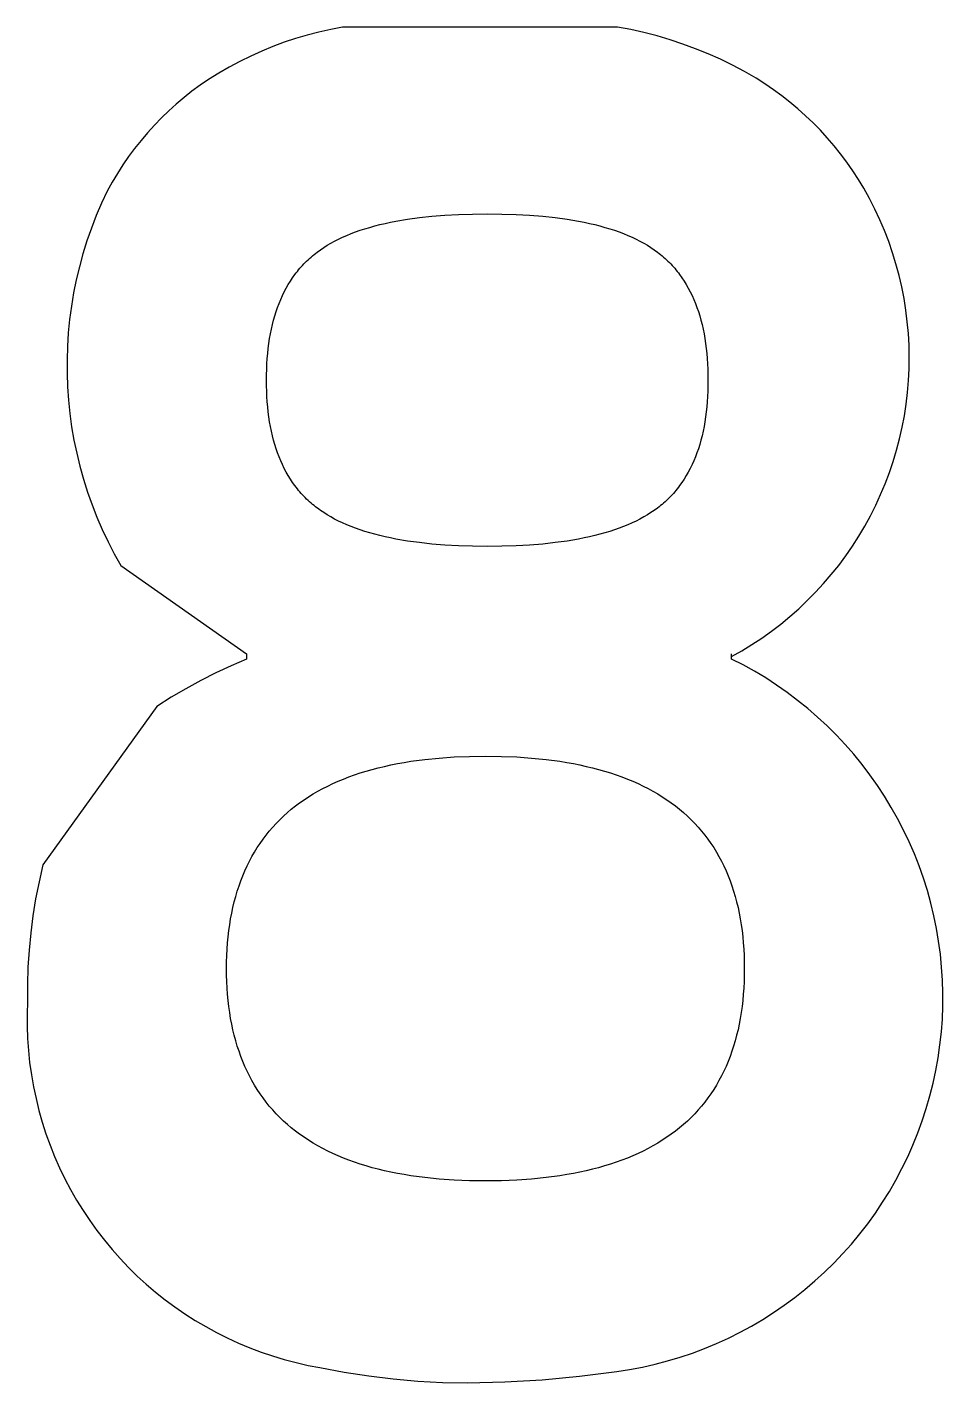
# Model space of a CAD drawing. Header units: millimetres. Extents: x 0 to 4030, y 0 to 2816.
# Drawn here: x 1699.243 to 1700.467, y 2119.132 to 2120.944 of the extents above; entities that cross this region are included whole.
import ezdxf

# ---------------------------------------------------------------- set-up
doc = ezdxf.new("R2010")
doc.units = ezdxf.units.MM
doc.header["$MEASUREMENT"] = 0
doc.layers.add('Utwórz2D linie widoczne', color=7, linetype='Continuous', true_color=0x000000)

msp = doc.modelspace()

# ---------------------------------------------------------------- linework, layer by layer
at = {"layer": 'Utwórz2D linie widoczne'}
for p, q in [((1699.649, 2120.9414), (1699.6333, 2120.9379)), ((1699.6648, 2120.9444), (1699.649, 2120.9414)), ((1700.0323, 2120.9444), (1699.6648, 2120.9444)), ((1700.05, 2120.9411), (1700.0323, 2120.9444)), ((1700.0676, 2120.9372), (1700.05, 2120.9411)), ((1699.5869, 2120.9241), (1699.5718, 2120.9185)), ((1699.6022, 2120.9292), (1699.5869, 2120.9241)), ((1699.6177, 2120.9338), (1699.6022, 2120.9292)), ((1699.6333, 2120.9379), (1699.6177, 2120.9338)), ((1700.0851, 2120.9326), (1700.0676, 2120.9372)), ((1700.1024, 2120.9275), (1700.0851, 2120.9326)), ((1700.1195, 2120.9218), (1700.1024, 2120.9275)), ((1699.5422, 2120.9057), (1699.5277, 2120.8986)), ((1699.5569, 2120.9124), (1699.5422, 2120.9057)), ((1699.5718, 2120.9185), (1699.5569, 2120.9124)), ((1700.1365, 2120.9156), (1700.1195, 2120.9218)), ((1700.1532, 2120.9088), (1700.1365, 2120.9156)), ((1700.1696, 2120.9014), (1700.1532, 2120.9088)), ((1699.5135, 2120.8911), (1699.4995, 2120.883)), ((1699.5277, 2120.8986), (1699.5135, 2120.8911)), ((1700.1858, 2120.8934), (1700.1696, 2120.9014)), ((1700.2018, 2120.885), (1700.1858, 2120.8934)), ((1699.4858, 2120.8745), (1699.4746, 2120.8668)), ((1699.4995, 2120.883), (1699.4858, 2120.8745)), ((1700.2174, 2120.876), (1700.2018, 2120.885)), ((1700.2291, 2120.8685), (1700.2174, 2120.876)), ((1700.2405, 2120.8607), (1700.2291, 2120.8685)), ((1699.4637, 2120.8587), (1699.4531, 2120.8503)), ((1699.4746, 2120.8668), (1699.4637, 2120.8587)), ((1700.2517, 2120.8526), (1700.2405, 2120.8607)), ((1700.2626, 2120.844), (1700.2517, 2120.8526)), ((1699.4327, 2120.8325), (1699.4229, 2120.823)), ((1699.4427, 2120.8416), (1699.4327, 2120.8325)), ((1699.4531, 2120.8503), (1699.4427, 2120.8416)), ((1700.2732, 2120.8352), (1700.2626, 2120.844)), ((1700.2835, 2120.8259), (1700.2732, 2120.8352)), ((1699.4229, 2120.823), (1699.4135, 2120.8133)), ((1700.2935, 2120.8164), (1700.2835, 2120.8259)), ((1700.3032, 2120.8065), (1700.2935, 2120.8164)), ((1699.4043, 2120.8033), (1699.3956, 2120.7929)), ((1699.4135, 2120.8133), (1699.4043, 2120.8033)), ((1700.3125, 2120.7963), (1700.3032, 2120.8065)), ((1700.3215, 2120.7858), (1700.3125, 2120.7963)), ((1699.3871, 2120.7823), (1699.379, 2120.7714)), ((1699.3956, 2120.7929), (1699.3871, 2120.7823)), ((1700.3302, 2120.775), (1700.3215, 2120.7858)), ((1699.3713, 2120.7602), (1699.364, 2120.7488)), ((1699.379, 2120.7714), (1699.3713, 2120.7602)), ((1700.3385, 2120.7639), (1700.3302, 2120.775)), ((1700.3464, 2120.7525), (1700.3385, 2120.7639)), ((1699.364, 2120.7488), (1699.357, 2120.7372)), ((1700.354, 2120.7409), (1700.3464, 2120.7525)), ((1699.3504, 2120.7253), (1699.3428, 2120.709)), ((1699.357, 2120.7372), (1699.3504, 2120.7253)), ((1700.3611, 2120.7291), (1700.354, 2120.7409)), ((1700.3688, 2120.7153), (1700.3611, 2120.7291)), ((1699.3428, 2120.709), (1699.3358, 2120.6925)), ((1700.3759, 2120.7013), (1700.3688, 2120.7153)), ((1699.3358, 2120.6925), (1699.3293, 2120.6757)), ((1699.7362, 2120.685), (1699.7515, 2120.6876)), ((1699.7515, 2120.6876), (1699.7675, 2120.6898)), ((1699.7675, 2120.6898), (1699.7842, 2120.6916)), ((1699.7842, 2120.6916), (1699.8016, 2120.693)), ((1699.8016, 2120.693), (1699.8197, 2120.694)), ((1699.8197, 2120.694), (1699.8386, 2120.6946)), ((1699.8386, 2120.6946), (1699.8582, 2120.6948)), ((1699.8582, 2120.6948), (1699.8778, 2120.6946)), ((1699.8778, 2120.6946), (1699.8966, 2120.694)), ((1699.8966, 2120.694), (1699.9148, 2120.693)), ((1699.9148, 2120.693), (1699.9323, 2120.6916)), ((1699.9323, 2120.6916), (1699.949, 2120.6898)), ((1699.949, 2120.6898), (1699.965, 2120.6876)), ((1699.965, 2120.6876), (1699.9803, 2120.685)), ((1700.3826, 2120.687), (1700.3759, 2120.7013)), ((1699.3293, 2120.6757), (1699.3234, 2120.6587)), ((1699.6763, 2120.6684), (1699.6822, 2120.6706)), ((1699.6822, 2120.6706), (1699.6883, 2120.6728)), ((1699.6883, 2120.6728), (1699.6946, 2120.6748)), ((1699.6946, 2120.6748), (1699.7011, 2120.6768)), ((1699.7011, 2120.6768), (1699.7078, 2120.6786)), ((1699.7078, 2120.6786), (1699.7146, 2120.6804)), ((1699.7146, 2120.6804), (1699.7216, 2120.682)), ((1699.7216, 2120.682), (1699.7288, 2120.6836)), ((1699.7288, 2120.6836), (1699.7362, 2120.685)), ((1699.9803, 2120.685), (1699.9877, 2120.6836)), ((1699.9877, 2120.6836), (1699.9949, 2120.682)), ((1699.9949, 2120.682), (1700.0019, 2120.6804)), ((1700.0019, 2120.6804), (1700.0087, 2120.6786)), ((1700.0087, 2120.6786), (1700.0154, 2120.6768)), ((1700.0154, 2120.6768), (1700.0219, 2120.6748)), ((1700.0219, 2120.6748), (1700.0282, 2120.6728)), ((1700.0282, 2120.6728), (1700.0343, 2120.6706)), ((1700.0343, 2120.6706), (1700.0402, 2120.6684)), ((1700.3888, 2120.6725), (1700.3826, 2120.687)), ((1700.3945, 2120.6578), (1700.3888, 2120.6725)), ((1699.3234, 2120.6587), (1699.318, 2120.6416)), ((1699.6398, 2120.6498), (1699.6444, 2120.6528)), ((1699.6444, 2120.6528), (1699.6493, 2120.6556)), ((1699.6493, 2120.6556), (1699.6543, 2120.6584)), ((1699.6543, 2120.6584), (1699.6595, 2120.661)), ((1699.6595, 2120.661), (1699.6649, 2120.6636)), ((1699.6649, 2120.6636), (1699.6705, 2120.666)), ((1699.6705, 2120.666), (1699.6763, 2120.6684)), ((1700.0402, 2120.6684), (1700.046, 2120.666)), ((1700.046, 2120.666), (1700.0516, 2120.6636)), ((1700.0516, 2120.6636), (1700.057, 2120.661)), ((1700.057, 2120.661), (1700.0622, 2120.6584)), ((1700.0622, 2120.6584), (1700.0672, 2120.6556)), ((1700.0672, 2120.6556), (1700.0721, 2120.6528)), ((1700.0721, 2120.6528), (1700.0768, 2120.6498)), ((1700.3996, 2120.6429), (1700.3945, 2120.6578)), ((1699.318, 2120.6416), (1699.3133, 2120.6242)), ((1699.6169, 2120.6316), (1699.6188, 2120.6334)), ((1699.6188, 2120.6334), (1699.6207, 2120.6352)), ((1699.6207, 2120.6352), (1699.6227, 2120.637)), ((1699.6227, 2120.637), (1699.6247, 2120.6387)), ((1699.6247, 2120.6387), (1699.6268, 2120.6404)), ((1699.6268, 2120.6404), (1699.6288, 2120.642)), ((1699.6288, 2120.642), (1699.6309, 2120.6436)), ((1699.6309, 2120.6436), (1699.6353, 2120.6468)), ((1699.6353, 2120.6468), (1699.6398, 2120.6498)), ((1700.0768, 2120.6498), (1700.0813, 2120.6468)), ((1700.0813, 2120.6468), (1700.0856, 2120.6436)), ((1700.0856, 2120.6436), (1700.0877, 2120.642)), ((1700.0877, 2120.642), (1700.0898, 2120.6404)), ((1700.0898, 2120.6404), (1700.0918, 2120.6387)), ((1700.0918, 2120.6387), (1700.0938, 2120.637)), ((1700.0938, 2120.637), (1700.0958, 2120.6352)), ((1700.0958, 2120.6352), (1700.0977, 2120.6334)), ((1700.0977, 2120.6334), (1700.0996, 2120.6316)), ((1700.4042, 2120.6278), (1700.3996, 2120.6429)), ((1699.3133, 2120.6242), (1699.3091, 2120.6067)), ((1699.6012, 2120.6137), (1699.6028, 2120.6158)), ((1699.6028, 2120.6158), (1699.6045, 2120.6179)), ((1699.6045, 2120.6179), (1699.6061, 2120.6199)), ((1699.6061, 2120.6199), (1699.6079, 2120.622)), ((1699.6079, 2120.622), (1699.6096, 2120.624)), ((1699.6096, 2120.624), (1699.6114, 2120.6259)), ((1699.6114, 2120.6259), (1699.6132, 2120.6278)), ((1699.6132, 2120.6278), (1699.615, 2120.6297)), ((1699.615, 2120.6297), (1699.6169, 2120.6316)), ((1700.0996, 2120.6316), (1700.1015, 2120.6297)), ((1700.1015, 2120.6297), (1700.1033, 2120.6278)), ((1700.1033, 2120.6278), (1700.1051, 2120.6259)), ((1700.1051, 2120.6259), (1700.1069, 2120.624)), ((1700.1069, 2120.624), (1700.1086, 2120.622)), ((1700.1086, 2120.622), (1700.1103, 2120.6199)), ((1700.1103, 2120.6199), (1700.112, 2120.6179)), ((1700.112, 2120.6179), (1700.1136, 2120.6158)), ((1700.1136, 2120.6158), (1700.1152, 2120.6137)), ((1700.4084, 2120.6126), (1700.4042, 2120.6278)), ((1699.3091, 2120.6067), (1699.3055, 2120.5891)), ((1699.5896, 2120.5955), (1699.5923, 2120.6002)), ((1699.5923, 2120.6002), (1699.5951, 2120.6048)), ((1699.5951, 2120.6048), (1699.5981, 2120.6093)), ((1699.5981, 2120.6093), (1699.6012, 2120.6137)), ((1700.1152, 2120.6137), (1700.1183, 2120.6093)), ((1700.1183, 2120.6093), (1700.1213, 2120.6048)), ((1700.1213, 2120.6048), (1700.1241, 2120.6002)), ((1700.1241, 2120.6002), (1700.1268, 2120.5955)), ((1700.4119, 2120.5973), (1700.4084, 2120.6126)), ((1700.415, 2120.5818), (1700.4119, 2120.5973)), ((1699.3055, 2120.5891), (1699.3025, 2120.5714)), ((1699.5801, 2120.5751), (1699.5823, 2120.5804)), ((1699.5823, 2120.5804), (1699.5846, 2120.5856)), ((1699.5846, 2120.5856), (1699.587, 2120.5906)), ((1699.587, 2120.5906), (1699.5896, 2120.5955)), ((1700.1268, 2120.5955), (1700.1294, 2120.5906)), ((1700.1294, 2120.5906), (1700.1318, 2120.5856)), ((1700.1318, 2120.5856), (1700.1341, 2120.5804)), ((1700.1341, 2120.5804), (1700.1363, 2120.5751)), ((1700.4175, 2120.5662), (1700.415, 2120.5818)), ((1699.3025, 2120.5714), (1699.3002, 2120.5536)), ((1699.5743, 2120.5585), (1699.5761, 2120.5642)), ((1699.5761, 2120.5642), (1699.578, 2120.5697)), ((1699.578, 2120.5697), (1699.5801, 2120.5751)), ((1700.1363, 2120.5751), (1700.1383, 2120.5697)), ((1700.1383, 2120.5697), (1700.1402, 2120.5642)), ((1700.1402, 2120.5642), (1700.142, 2120.5585)), ((1700.4194, 2120.5506), (1700.4175, 2120.5662)), ((1699.3002, 2120.5536), (1699.2984, 2120.5357)), ((1699.5698, 2120.5406), (1699.5712, 2120.5467)), ((1699.5712, 2120.5467), (1699.5727, 2120.5526)), ((1699.5727, 2120.5526), (1699.5743, 2120.5585)), ((1700.142, 2120.5585), (1700.1436, 2120.5526)), ((1700.1436, 2120.5526), (1700.1452, 2120.5467)), ((1700.1452, 2120.5467), (1700.1465, 2120.5406)), ((1700.4209, 2120.5349), (1700.4194, 2120.5506)), ((1699.2984, 2120.5357), (1699.2972, 2120.5177)), ((1699.5664, 2120.5216), (1699.5674, 2120.528)), ((1699.5674, 2120.528), (1699.5685, 2120.5344)), ((1699.5685, 2120.5344), (1699.5698, 2120.5406)), ((1700.1465, 2120.5406), (1700.1478, 2120.5344)), ((1700.1478, 2120.5344), (1700.1489, 2120.528)), ((1700.1489, 2120.528), (1700.1499, 2120.5216)), ((1700.4217, 2120.5192), (1700.4209, 2120.5349)), ((1699.2972, 2120.5177), (1699.2967, 2120.4997)), ((1699.5643, 2120.5013), (1699.5649, 2120.5082)), ((1699.5649, 2120.5082), (1699.5656, 2120.5149)), ((1699.5656, 2120.5149), (1699.5664, 2120.5216)), ((1700.1499, 2120.5216), (1700.1507, 2120.5149)), ((1700.1507, 2120.5149), (1700.1515, 2120.5082)), ((1700.1515, 2120.5082), (1700.1521, 2120.5013)), ((1700.4221, 2120.5034), (1700.4217, 2120.5192)), ((1699.2967, 2120.4997), (1699.2967, 2120.4818)), ((1699.5635, 2120.4871), (1699.5638, 2120.4943)), ((1699.5638, 2120.4943), (1699.5643, 2120.5013)), ((1700.1521, 2120.5013), (1700.1525, 2120.4943)), ((1700.1525, 2120.4943), (1700.1528, 2120.4871)), ((1700.4218, 2120.4876), (1700.4221, 2120.5034)), ((1699.2967, 2120.4818), (1699.2973, 2120.4638)), ((1699.5632, 2120.4724), (1699.5633, 2120.4798)), ((1699.5633, 2120.465), (1699.5632, 2120.4724)), ((1699.5633, 2120.4798), (1699.5635, 2120.4871)), ((1700.1528, 2120.4871), (1700.153, 2120.4798)), ((1700.153, 2120.4798), (1700.1531, 2120.4724)), ((1700.1531, 2120.4724), (1700.153, 2120.465)), ((1700.4197, 2120.4562), (1700.4211, 2120.4719)), ((1700.4211, 2120.4719), (1700.4218, 2120.4876)), ((1699.2973, 2120.4638), (1699.2986, 2120.4458)), ((1699.5635, 2120.4578), (1699.5633, 2120.465)), ((1699.5638, 2120.4506), (1699.5635, 2120.4578)), ((1700.1528, 2120.4578), (1700.1525, 2120.4506)), ((1700.153, 2120.465), (1700.1528, 2120.4578)), ((1700.4179, 2120.4405), (1700.4197, 2120.4562)), ((1699.2986, 2120.4458), (1699.3005, 2120.428)), ((1699.5643, 2120.4436), (1699.5638, 2120.4506)), ((1699.5649, 2120.4368), (1699.5643, 2120.4436)), ((1699.5656, 2120.43), (1699.5649, 2120.4368)), ((1700.1515, 2120.4368), (1700.1507, 2120.43)), ((1700.1521, 2120.4436), (1700.1515, 2120.4368)), ((1700.1525, 2120.4506), (1700.1521, 2120.4436)), ((1700.4155, 2120.425), (1700.4179, 2120.4405)), ((1699.3005, 2120.428), (1699.3029, 2120.4101)), ((1699.5664, 2120.4234), (1699.5656, 2120.43)), ((1699.5674, 2120.417), (1699.5664, 2120.4234)), ((1699.5685, 2120.4106), (1699.5674, 2120.417)), ((1700.1489, 2120.417), (1700.1478, 2120.4106)), ((1700.1499, 2120.4234), (1700.1489, 2120.417)), ((1700.1507, 2120.43), (1700.1499, 2120.4234)), ((1700.4125, 2120.4095), (1700.4155, 2120.425)), ((1699.3029, 2120.4101), (1699.306, 2120.3924)), ((1699.5698, 2120.4044), (1699.5685, 2120.4106)), ((1699.5712, 2120.3983), (1699.5698, 2120.4044)), ((1699.5727, 2120.3924), (1699.5712, 2120.3983)), ((1700.1452, 2120.3983), (1700.1436, 2120.3924)), ((1700.1465, 2120.4044), (1700.1452, 2120.3983)), ((1700.1478, 2120.4106), (1700.1465, 2120.4044)), ((1700.4091, 2120.3941), (1700.4125, 2120.4095)), ((1699.306, 2120.3924), (1699.3097, 2120.3748)), ((1699.5743, 2120.3866), (1699.5727, 2120.3924)), ((1699.5761, 2120.3809), (1699.5743, 2120.3866)), ((1699.578, 2120.3754), (1699.5761, 2120.3809)), ((1700.1402, 2120.3809), (1700.1383, 2120.3754)), ((1700.142, 2120.3866), (1700.1402, 2120.3809)), ((1700.1436, 2120.3924), (1700.142, 2120.3866)), ((1700.405, 2120.3789), (1700.4091, 2120.3941)), ((1699.3097, 2120.3748), (1699.3139, 2120.3574)), ((1699.5801, 2120.37), (1699.578, 2120.3754)), ((1699.5823, 2120.3647), (1699.5801, 2120.37)), ((1699.5846, 2120.3596), (1699.5823, 2120.3647)), ((1700.1341, 2120.3647), (1700.1318, 2120.3596)), ((1700.1363, 2120.37), (1700.1341, 2120.3647)), ((1700.1383, 2120.3754), (1700.1363, 2120.37)), ((1700.3954, 2120.3489), (1700.4005, 2120.3638)), ((1700.4005, 2120.3638), (1700.405, 2120.3789)), ((1699.3139, 2120.3574), (1699.3188, 2120.34)), ((1699.587, 2120.3546), (1699.5846, 2120.3596)), ((1699.5896, 2120.3497), (1699.587, 2120.3546)), ((1699.5923, 2120.3449), (1699.5896, 2120.3497)), ((1699.5951, 2120.3403), (1699.5923, 2120.3449)), ((1700.1241, 2120.3449), (1700.1213, 2120.3403)), ((1700.1268, 2120.3497), (1700.1241, 2120.3449)), ((1700.1294, 2120.3546), (1700.1268, 2120.3497)), ((1700.1318, 2120.3596), (1700.1294, 2120.3546)), ((1700.3899, 2120.3341), (1700.3954, 2120.3489)), ((1699.3188, 2120.34), (1699.3242, 2120.3229)), ((1699.5981, 2120.3359), (1699.5951, 2120.3403)), ((1699.6012, 2120.3315), (1699.5981, 2120.3359)), ((1699.6028, 2120.3294), (1699.6012, 2120.3315)), ((1699.6045, 2120.3273), (1699.6028, 2120.3294)), ((1699.6061, 2120.3252), (1699.6045, 2120.3273)), ((1699.6079, 2120.3232), (1699.6061, 2120.3252)), ((1700.1103, 2120.3252), (1700.1086, 2120.3232)), ((1700.112, 2120.3273), (1700.1103, 2120.3252)), ((1700.1136, 2120.3294), (1700.112, 2120.3273)), ((1700.1152, 2120.3315), (1700.1136, 2120.3294)), ((1700.1183, 2120.3359), (1700.1152, 2120.3315)), ((1700.1213, 2120.3403), (1700.1183, 2120.3359)), ((1700.3838, 2120.3196), (1700.3899, 2120.3341)), ((1699.3242, 2120.3229), (1699.3302, 2120.3059)), ((1699.6096, 2120.3212), (1699.6079, 2120.3232)), ((1699.6114, 2120.3193), (1699.6096, 2120.3212)), ((1699.6132, 2120.3174), (1699.6114, 2120.3193)), ((1699.615, 2120.3155), (1699.6132, 2120.3174)), ((1699.6169, 2120.3136), (1699.615, 2120.3155)), ((1699.6188, 2120.3118), (1699.6169, 2120.3136)), ((1699.6207, 2120.31), (1699.6188, 2120.3118)), ((1699.6227, 2120.3083), (1699.6207, 2120.31)), ((1699.6247, 2120.3065), (1699.6227, 2120.3083)), ((1700.0938, 2120.3083), (1700.0918, 2120.3065)), ((1700.0958, 2120.31), (1700.0938, 2120.3083)), ((1700.0977, 2120.3118), (1700.0958, 2120.31)), ((1700.0996, 2120.3136), (1700.0977, 2120.3118)), ((1700.1015, 2120.3155), (1700.0996, 2120.3136)), ((1700.1033, 2120.3174), (1700.1015, 2120.3155)), ((1700.1051, 2120.3193), (1700.1033, 2120.3174)), ((1700.1069, 2120.3212), (1700.1051, 2120.3193)), ((1700.1086, 2120.3232), (1700.1069, 2120.3212)), ((1700.3772, 2120.3053), (1700.3838, 2120.3196)), ((1699.3302, 2120.3059), (1699.3367, 2120.2892)), ((1699.3367, 2120.2892), (1699.3439, 2120.2727)), ((1699.6268, 2120.3049), (1699.6247, 2120.3065)), ((1699.6288, 2120.3032), (1699.6268, 2120.3049)), ((1699.6331, 2120.3), (1699.6288, 2120.3032)), ((1699.6353, 2120.2984), (1699.6331, 2120.3)), ((1699.6398, 2120.2954), (1699.6353, 2120.2984)), ((1699.6444, 2120.2924), (1699.6398, 2120.2954)), ((1699.6493, 2120.2896), (1699.6444, 2120.2924)), ((1699.6543, 2120.2868), (1699.6493, 2120.2896)), ((1700.0672, 2120.2896), (1700.0622, 2120.2868)), ((1700.0721, 2120.2924), (1700.0672, 2120.2896)), ((1700.0768, 2120.2954), (1700.0721, 2120.2924)), ((1700.0813, 2120.2984), (1700.0768, 2120.2954)), ((1700.0856, 2120.3016), (1700.0813, 2120.2984)), ((1700.0877, 2120.3032), (1700.0856, 2120.3016)), ((1700.0898, 2120.3049), (1700.0877, 2120.3032)), ((1700.0918, 2120.3065), (1700.0898, 2120.3049)), ((1700.3626, 2120.2773), (1700.3701, 2120.2912)), ((1700.3701, 2120.2912), (1700.3772, 2120.3053)), ((1699.3439, 2120.2727), (1699.3516, 2120.2564)), ((1699.6595, 2120.2842), (1699.6543, 2120.2868)), ((1699.6649, 2120.2816), (1699.6595, 2120.2842)), ((1699.6705, 2120.2792), (1699.6649, 2120.2816)), ((1699.6763, 2120.2768), (1699.6705, 2120.2792)), ((1699.6822, 2120.2746), (1699.6763, 2120.2768)), ((1699.6883, 2120.2724), (1699.6822, 2120.2746)), ((1699.6946, 2120.2703), (1699.6883, 2120.2724)), ((1700.0282, 2120.2724), (1700.0219, 2120.2703)), ((1700.0343, 2120.2746), (1700.0282, 2120.2724)), ((1700.0402, 2120.2768), (1700.0343, 2120.2746)), ((1700.046, 2120.2792), (1700.0402, 2120.2768)), ((1700.0516, 2120.2816), (1700.046, 2120.2792)), ((1700.057, 2120.2842), (1700.0516, 2120.2816)), ((1700.0622, 2120.2868), (1700.057, 2120.2842)), ((1700.3545, 2120.2638), (1700.3626, 2120.2773)), ((1699.3516, 2120.2564), (1699.3598, 2120.2404)), ((1699.7011, 2120.2684), (1699.6946, 2120.2703)), ((1699.7078, 2120.2665), (1699.7011, 2120.2684)), ((1699.7146, 2120.2648), (1699.7078, 2120.2665)), ((1699.7216, 2120.2631), (1699.7146, 2120.2648)), ((1699.7288, 2120.2616), (1699.7216, 2120.2631)), ((1699.7362, 2120.2601), (1699.7288, 2120.2616)), ((1699.7515, 2120.2575), (1699.7362, 2120.2601)), ((1699.7675, 2120.2553), (1699.7515, 2120.2575)), ((1699.7842, 2120.2535), (1699.7675, 2120.2553)), ((1699.8016, 2120.2521), (1699.7842, 2120.2535)), ((1699.9323, 2120.2535), (1699.9148, 2120.2521)), ((1699.949, 2120.2553), (1699.9323, 2120.2535)), ((1699.965, 2120.2575), (1699.949, 2120.2553)), ((1699.9803, 2120.2601), (1699.965, 2120.2575)), ((1699.9877, 2120.2616), (1699.9803, 2120.2601)), ((1699.9949, 2120.2631), (1699.9877, 2120.2616)), ((1700.0019, 2120.2648), (1699.9949, 2120.2631)), ((1700.0087, 2120.2665), (1700.0019, 2120.2648)), ((1700.0154, 2120.2684), (1700.0087, 2120.2665)), ((1700.0219, 2120.2703), (1700.0154, 2120.2684)), ((1700.346, 2120.2505), (1700.3545, 2120.2638)), ((1699.3598, 2120.2404), (1699.3685, 2120.2247)), ((1699.8197, 2120.2511), (1699.8016, 2120.2521)), ((1699.8386, 2120.2505), (1699.8197, 2120.2511)), ((1699.8582, 2120.2503), (1699.8386, 2120.2505)), ((1699.8778, 2120.2505), (1699.8582, 2120.2503)), ((1699.8966, 2120.2511), (1699.8778, 2120.2505)), ((1699.9148, 2120.2521), (1699.8966, 2120.2511)), ((1700.3277, 2120.2249), (1700.3371, 2120.2375)), ((1700.3371, 2120.2375), (1700.346, 2120.2505)), ((1699.3685, 2120.2247), (1699.5366, 2120.1065)), ((1700.3178, 2120.2126), (1700.3277, 2120.2249)), ((1700.2969, 2120.189), (1700.3076, 2120.2006)), ((1700.3076, 2120.2006), (1700.3178, 2120.2126)), ((1700.2858, 2120.1778), (1700.2969, 2120.189)), ((1700.2625, 2120.1565), (1700.2744, 2120.167)), ((1700.2744, 2120.167), (1700.2858, 2120.1778)), ((1700.2379, 2120.137), (1700.2504, 2120.1465)), ((1700.2504, 2120.1465), (1700.2625, 2120.1565)), ((1700.2119, 2120.1191), (1700.225, 2120.1278)), ((1700.225, 2120.1278), (1700.2379, 2120.137)), ((1700.1847, 2120.1031), (1700.1984, 2120.1109)), ((1700.1984, 2120.1109), (1700.2119, 2120.1191)), ((1699.5159, 2120.0907), (1699.4954, 2120.0811)), ((1699.5366, 2120.0997), (1699.5159, 2120.0907)), ((1699.5366, 2120.1065), (1699.5366, 2120.0997)), ((1700.1847, 2120.0997), (1700.1847, 2120.1065)), ((1700.2002, 2120.0918), (1700.1847, 2120.0997)), ((1700.2153, 2120.0834), (1700.2002, 2120.0918)), ((1699.4954, 2120.0811), (1699.4753, 2120.0709)), ((1700.2302, 2120.0744), (1700.2153, 2120.0834)), ((1700.2448, 2120.0649), (1700.2302, 2120.0744)), ((1699.4554, 2120.06), (1699.4359, 2120.0486)), ((1699.4753, 2120.0709), (1699.4554, 2120.06)), ((1700.259, 2120.055), (1700.2448, 2120.0649)), ((1700.2729, 2120.0445), (1700.259, 2120.055)), ((1699.4168, 2120.0365), (1699.2645, 2119.8245)), ((1699.4359, 2120.0486), (1699.4168, 2120.0365)), ((1700.2864, 2120.0336), (1700.2729, 2120.0445)), ((1700.2995, 2120.0222), (1700.2864, 2120.0336)), ((1700.3123, 2120.0104), (1700.2995, 2120.0222)), ((1700.3246, 2119.9981), (1700.3123, 2120.0104)), ((1700.3365, 2119.9854), (1700.3246, 2119.9981)), ((1700.3479, 2119.9724), (1700.3365, 2119.9854)), ((1699.7471, 2119.9615), (1699.7561, 2119.963)), ((1699.7561, 2119.963), (1699.7747, 2119.9655)), ((1699.7747, 2119.9655), (1699.7939, 2119.9674)), ((1699.7939, 2119.9674), (1699.8138, 2119.9688)), ((1699.8138, 2119.9688), (1699.8344, 2119.9696)), ((1699.8344, 2119.9696), (1699.8557, 2119.9699)), ((1699.8557, 2119.9699), (1699.877, 2119.9696)), ((1699.877, 2119.9696), (1699.8976, 2119.9688)), ((1699.8976, 2119.9688), (1699.9175, 2119.9674)), ((1699.9175, 2119.9674), (1699.9368, 2119.9655)), ((1699.9368, 2119.9655), (1699.9553, 2119.963)), ((1699.9553, 2119.963), (1699.9644, 2119.9615)), ((1700.3589, 2119.9589), (1700.3479, 2119.9724)), ((1699.6734, 2119.9422), (1699.6809, 2119.9449)), ((1699.6809, 2119.9449), (1699.6886, 2119.9474)), ((1699.6886, 2119.9474), (1699.6964, 2119.9499)), ((1699.6964, 2119.9499), (1699.7044, 2119.9522)), ((1699.7044, 2119.9522), (1699.7126, 2119.9543)), ((1699.7126, 2119.9543), (1699.721, 2119.9563)), ((1699.721, 2119.9563), (1699.7295, 2119.9582)), ((1699.7295, 2119.9582), (1699.7382, 2119.9599)), ((1699.7382, 2119.9599), (1699.7471, 2119.9615)), ((1699.9644, 2119.9615), (1699.9732, 2119.9599)), ((1699.9732, 2119.9599), (1699.9819, 2119.9582)), ((1699.9819, 2119.9582), (1699.9905, 2119.9563)), ((1699.9905, 2119.9563), (1699.9988, 2119.9543)), ((1699.9988, 2119.9543), (1700.007, 2119.9522)), ((1700.007, 2119.9522), (1700.015, 2119.9499)), ((1700.015, 2119.9499), (1700.0229, 2119.9474)), ((1700.0229, 2119.9474), (1700.0306, 2119.9449)), ((1700.0306, 2119.9449), (1700.0381, 2119.9422)), ((1700.3694, 2119.9451), (1700.3589, 2119.9589)), ((1700.3794, 2119.9309), (1700.3694, 2119.9451)), ((1699.6318, 2119.923), (1699.6383, 2119.9266)), ((1699.6383, 2119.9266), (1699.645, 2119.93)), ((1699.645, 2119.93), (1699.6519, 2119.9332)), ((1699.6519, 2119.9332), (1699.6589, 2119.9363)), ((1699.6589, 2119.9363), (1699.666, 2119.9393)), ((1699.666, 2119.9393), (1699.6734, 2119.9422)), ((1700.0381, 2119.9422), (1700.0454, 2119.9393)), ((1700.0454, 2119.9393), (1700.0526, 2119.9363)), ((1700.0526, 2119.9363), (1700.0596, 2119.9332)), ((1700.0596, 2119.9332), (1700.0665, 2119.93)), ((1700.0665, 2119.93), (1700.0731, 2119.9266)), ((1700.0731, 2119.9266), (1700.0796, 2119.923)), ((1700.3889, 2119.9164), (1700.3794, 2119.9309)), ((1699.6075, 2119.9075), (1699.6134, 2119.9116)), ((1699.6134, 2119.9116), (1699.6194, 2119.9155)), ((1699.6194, 2119.9155), (1699.6255, 2119.9194)), ((1699.6255, 2119.9194), (1699.6318, 2119.923)), ((1700.0796, 2119.923), (1700.086, 2119.9194)), ((1700.086, 2119.9194), (1700.0921, 2119.9155)), ((1700.0921, 2119.9155), (1700.0981, 2119.9116)), ((1700.0981, 2119.9116), (1700.104, 2119.9075)), ((1700.398, 2119.9015), (1700.3889, 2119.9164)), ((1699.5859, 2119.8897), (1699.5911, 2119.8944)), ((1699.5911, 2119.8944), (1699.5964, 2119.8989)), ((1699.5964, 2119.8989), (1699.6019, 2119.9033)), ((1699.6019, 2119.9033), (1699.6075, 2119.9075)), ((1700.104, 2119.9075), (1700.1096, 2119.9033)), ((1700.1096, 2119.9033), (1700.1151, 2119.8989)), ((1700.1151, 2119.8989), (1700.1204, 2119.8944)), ((1700.1204, 2119.8944), (1700.1256, 2119.8897)), ((1700.4065, 2119.8864), (1700.398, 2119.9015)), ((1699.567, 2119.8698), (1699.5715, 2119.875)), ((1699.5715, 2119.875), (1699.5761, 2119.88)), ((1699.5761, 2119.88), (1699.5809, 2119.885)), ((1699.5809, 2119.885), (1699.5859, 2119.8897)), ((1700.1256, 2119.8897), (1700.1306, 2119.885)), ((1700.1306, 2119.885), (1700.1354, 2119.88)), ((1700.1354, 2119.88), (1700.14, 2119.875)), ((1700.14, 2119.875), (1700.1445, 2119.8698)), ((1700.4145, 2119.871), (1700.4065, 2119.8864)), ((1699.5546, 2119.8533), (1699.5586, 2119.859)), ((1699.5586, 2119.859), (1699.5627, 2119.8644)), ((1699.5627, 2119.8644), (1699.567, 2119.8698)), ((1700.1445, 2119.8698), (1700.1488, 2119.8644)), ((1700.1488, 2119.8644), (1700.153, 2119.859)), ((1700.153, 2119.859), (1700.1569, 2119.8533)), ((1700.4219, 2119.8553), (1700.4145, 2119.871)), ((1700.4288, 2119.8393), (1700.4219, 2119.8553)), ((1699.5404, 2119.8295), (1699.5437, 2119.8357)), ((1699.5437, 2119.8357), (1699.5472, 2119.8417)), ((1699.5472, 2119.8417), (1699.5508, 2119.8476)), ((1699.5508, 2119.8476), (1699.5546, 2119.8533)), ((1700.1569, 2119.8533), (1700.1607, 2119.8476)), ((1700.1607, 2119.8476), (1700.1644, 2119.8417)), ((1700.1644, 2119.8417), (1700.1678, 2119.8357)), ((1700.1678, 2119.8357), (1700.1711, 2119.8295)), ((1700.4352, 2119.8231), (1700.4288, 2119.8393)), ((1699.2645, 2119.8245), (1699.2593, 2119.802)), ((1699.5343, 2119.8167), (1699.5373, 2119.8232)), ((1699.5373, 2119.8232), (1699.5404, 2119.8295)), ((1700.1711, 2119.8295), (1700.1742, 2119.8232)), ((1700.1742, 2119.8232), (1700.1772, 2119.8167)), ((1700.441, 2119.8068), (1700.4352, 2119.8231)), ((1699.2593, 2119.802), (1699.2548, 2119.7794)), ((1699.5265, 2119.7966), (1699.5289, 2119.8034)), ((1699.5289, 2119.8034), (1699.5316, 2119.8101)), ((1699.5316, 2119.8101), (1699.5343, 2119.8167)), ((1700.1772, 2119.8167), (1700.18, 2119.8101)), ((1700.18, 2119.8101), (1700.1826, 2119.8034)), ((1700.1826, 2119.8034), (1700.1851, 2119.7966)), ((1700.4462, 2119.7902), (1700.441, 2119.8068)), ((1699.5202, 2119.7751), (1699.5221, 2119.7824)), ((1699.5221, 2119.7824), (1699.5242, 2119.7896)), ((1699.5242, 2119.7896), (1699.5265, 2119.7966)), ((1700.1851, 2119.7966), (1700.1873, 2119.7896)), ((1700.1873, 2119.7896), (1700.1894, 2119.7824)), ((1700.1894, 2119.7824), (1700.1914, 2119.7751)), ((1700.4508, 2119.7735), (1700.4462, 2119.7902)), ((1699.2548, 2119.7794), (1699.2511, 2119.7566)), ((1699.5168, 2119.7602), (1699.5184, 2119.7677)), ((1699.5184, 2119.7677), (1699.5202, 2119.7751)), ((1700.1914, 2119.7751), (1700.1932, 2119.7677)), ((1700.1932, 2119.7677), (1700.1948, 2119.7602)), ((1700.4549, 2119.7566), (1700.4508, 2119.7735)), ((1699.2511, 2119.7566), (1699.2482, 2119.7337)), ((1699.5141, 2119.7446), (1699.5153, 2119.7525)), ((1699.5153, 2119.7525), (1699.5168, 2119.7602)), ((1700.1948, 2119.7602), (1700.1962, 2119.7525)), ((1700.1962, 2119.7525), (1700.1975, 2119.7446)), ((1700.4584, 2119.7396), (1700.4549, 2119.7566)), ((1699.2482, 2119.7337), (1699.246, 2119.7107)), ((1699.5113, 2119.7203), (1699.5121, 2119.7285)), ((1699.5121, 2119.7285), (1699.513, 2119.7367)), ((1699.513, 2119.7367), (1699.5141, 2119.7446)), ((1700.1975, 2119.7446), (1700.1986, 2119.7367)), ((1700.1986, 2119.7367), (1700.1995, 2119.7285)), ((1700.1995, 2119.7285), (1700.2003, 2119.7203)), ((1700.4613, 2119.7224), (1700.4584, 2119.7396)), ((1699.246, 2119.7107), (1699.2445, 2119.6877)), ((1699.5103, 2119.7034), (1699.5107, 2119.7119)), ((1699.5107, 2119.7119), (1699.5113, 2119.7203)), ((1700.2003, 2119.7203), (1700.2009, 2119.7119)), ((1700.2009, 2119.7119), (1700.2013, 2119.7034)), ((1700.4636, 2119.7052), (1700.4613, 2119.7224)), ((1699.5099, 2119.6859), (1699.51, 2119.6947)), ((1699.51, 2119.6947), (1699.5103, 2119.7034)), ((1700.2013, 2119.7034), (1700.2015, 2119.6947)), ((1700.2015, 2119.6947), (1700.2016, 2119.6859)), ((1700.4653, 2119.6879), (1700.4636, 2119.7052)), ((1699.2445, 2119.6877), (1699.2439, 2119.6646)), ((1699.51, 2119.6771), (1699.5099, 2119.6859)), ((1699.5103, 2119.6685), (1699.51, 2119.6771)), ((1700.2015, 2119.6771), (1700.2013, 2119.6685)), ((1700.2016, 2119.6859), (1700.2015, 2119.6771)), ((1700.4664, 2119.6706), (1700.4653, 2119.6879)), ((1699.2439, 2119.6646), (1699.244, 2119.6416)), ((1699.5107, 2119.6599), (1699.5103, 2119.6685)), ((1699.5113, 2119.6516), (1699.5107, 2119.6599)), ((1700.2009, 2119.6599), (1700.2003, 2119.6516)), ((1700.2013, 2119.6685), (1700.2009, 2119.6599)), ((1700.4669, 2119.6532), (1700.4664, 2119.6706)), ((1699.244, 2119.6416), (1699.2434, 2119.6253)), ((1699.5121, 2119.6433), (1699.5113, 2119.6516)), ((1699.513, 2119.6352), (1699.5121, 2119.6433)), ((1700.1995, 2119.6433), (1700.1986, 2119.6352)), ((1700.2003, 2119.6516), (1700.1995, 2119.6433)), ((1700.4668, 2119.6358), (1700.4669, 2119.6532)), ((1699.2434, 2119.6253), (1699.2434, 2119.609)), ((1699.5141, 2119.6273), (1699.513, 2119.6352)), ((1699.5153, 2119.6194), (1699.5141, 2119.6273)), ((1699.5168, 2119.6117), (1699.5153, 2119.6194)), ((1700.1962, 2119.6194), (1700.1948, 2119.6117)), ((1700.1975, 2119.6273), (1700.1962, 2119.6194)), ((1700.1986, 2119.6352), (1700.1975, 2119.6273)), ((1700.4649, 2119.6012), (1700.4662, 2119.6185)), ((1700.4662, 2119.6185), (1700.4668, 2119.6358)), ((1699.2434, 2119.609), (1699.244, 2119.5927)), ((1699.5184, 2119.6042), (1699.5168, 2119.6117)), ((1699.5202, 2119.5968), (1699.5184, 2119.6042)), ((1700.1932, 2119.6042), (1700.1914, 2119.5968)), ((1700.1948, 2119.6117), (1700.1932, 2119.6042)), ((1700.463, 2119.5839), (1700.4649, 2119.6012)), ((1699.244, 2119.5927), (1699.2451, 2119.5764)), ((1699.5221, 2119.5895), (1699.5202, 2119.5968)), ((1699.5242, 2119.5824), (1699.5221, 2119.5895)), ((1699.5265, 2119.5754), (1699.5242, 2119.5824)), ((1700.1873, 2119.5824), (1700.1851, 2119.5754)), ((1700.1894, 2119.5895), (1700.1873, 2119.5824)), ((1700.1914, 2119.5968), (1700.1894, 2119.5895)), ((1700.4605, 2119.5667), (1700.463, 2119.5839)), ((1699.2451, 2119.5764), (1699.2468, 2119.5602)), ((1699.5289, 2119.5685), (1699.5265, 2119.5754)), ((1699.5316, 2119.5618), (1699.5289, 2119.5685)), ((1700.1826, 2119.5685), (1700.18, 2119.5618)), ((1700.1851, 2119.5754), (1700.1826, 2119.5685)), ((1700.4575, 2119.5496), (1700.4605, 2119.5667)), ((1699.2468, 2119.5602), (1699.2491, 2119.5441)), ((1699.5343, 2119.5552), (1699.5316, 2119.5618)), ((1699.5373, 2119.5488), (1699.5343, 2119.5552)), ((1699.5404, 2119.5425), (1699.5373, 2119.5488)), ((1700.1742, 2119.5488), (1700.1711, 2119.5425)), ((1700.1772, 2119.5552), (1700.1742, 2119.5488)), ((1700.18, 2119.5618), (1700.1772, 2119.5552)), ((1700.4538, 2119.5326), (1700.4575, 2119.5496)), ((1699.2491, 2119.5441), (1699.2519, 2119.5281)), ((1699.2519, 2119.5281), (1699.2553, 2119.5121)), ((1699.5437, 2119.5363), (1699.5404, 2119.5425)), ((1699.5472, 2119.5303), (1699.5437, 2119.5363)), ((1699.5508, 2119.5244), (1699.5472, 2119.5303)), ((1700.1644, 2119.5303), (1700.1607, 2119.5244)), ((1700.1678, 2119.5363), (1700.1644, 2119.5303)), ((1700.1711, 2119.5425), (1700.1678, 2119.5363)), ((1700.4496, 2119.5158), (1700.4538, 2119.5326)), ((1699.2553, 2119.5121), (1699.2592, 2119.4963)), ((1699.5546, 2119.5186), (1699.5508, 2119.5244)), ((1699.5586, 2119.513), (1699.5546, 2119.5186)), ((1699.5627, 2119.5075), (1699.5586, 2119.513)), ((1700.153, 2119.513), (1700.1488, 2119.5075)), ((1700.1569, 2119.5186), (1700.153, 2119.513)), ((1700.1607, 2119.5244), (1700.1569, 2119.5186)), ((1700.4448, 2119.4991), (1700.4496, 2119.5158)), ((1699.2592, 2119.4963), (1699.2636, 2119.4806)), ((1699.567, 2119.5022), (1699.5627, 2119.5075)), ((1699.5715, 2119.497), (1699.567, 2119.5022)), ((1699.5761, 2119.4919), (1699.5715, 2119.497)), ((1699.5809, 2119.487), (1699.5761, 2119.4919)), ((1700.1354, 2119.4919), (1700.1306, 2119.487)), ((1700.14, 2119.497), (1700.1354, 2119.4919)), ((1700.1445, 2119.5022), (1700.14, 2119.497)), ((1700.1488, 2119.5075), (1700.1445, 2119.5022)), ((1700.4394, 2119.4826), (1700.4448, 2119.4991)), ((1699.2636, 2119.4806), (1699.2686, 2119.4651)), ((1699.5859, 2119.4822), (1699.5809, 2119.487)), ((1699.5911, 2119.4776), (1699.5859, 2119.4822)), ((1699.5964, 2119.4731), (1699.5911, 2119.4776)), ((1699.6019, 2119.4687), (1699.5964, 2119.4731)), ((1700.1151, 2119.4731), (1700.1096, 2119.4687)), ((1700.1204, 2119.4776), (1700.1151, 2119.4731)), ((1700.1256, 2119.4822), (1700.1204, 2119.4776)), ((1700.1306, 2119.487), (1700.1256, 2119.4822)), ((1700.4335, 2119.4662), (1700.4394, 2119.4826)), ((1699.2686, 2119.4651), (1699.2742, 2119.4498)), ((1699.6075, 2119.4645), (1699.6019, 2119.4687)), ((1699.6134, 2119.4604), (1699.6075, 2119.4645)), ((1699.6194, 2119.4564), (1699.6134, 2119.4604)), ((1699.6255, 2119.4526), (1699.6194, 2119.4564)), ((1700.0921, 2119.4564), (1700.086, 2119.4526)), ((1700.0981, 2119.4604), (1700.0921, 2119.4564)), ((1700.104, 2119.4645), (1700.0981, 2119.4604)), ((1700.1096, 2119.4687), (1700.104, 2119.4645)), ((1700.427, 2119.4501), (1700.4335, 2119.4662)), ((1699.2742, 2119.4498), (1699.2802, 2119.4347)), ((1699.6318, 2119.449), (1699.6255, 2119.4526)), ((1699.6383, 2119.4454), (1699.6318, 2119.449)), ((1699.645, 2119.442), (1699.6383, 2119.4454)), ((1699.6519, 2119.4388), (1699.645, 2119.442)), ((1699.6589, 2119.4356), (1699.6519, 2119.4388)), ((1700.0596, 2119.4388), (1700.0526, 2119.4356)), ((1700.0665, 2119.442), (1700.0596, 2119.4388)), ((1700.0731, 2119.4454), (1700.0665, 2119.442)), ((1700.0796, 2119.449), (1700.0731, 2119.4454)), ((1700.086, 2119.4526), (1700.0796, 2119.449)), ((1700.4199, 2119.4342), (1700.427, 2119.4501)), ((1699.2802, 2119.4347), (1699.2868, 2119.4198)), ((1699.2868, 2119.4198), (1699.2939, 2119.4051)), ((1699.666, 2119.4327), (1699.6589, 2119.4356)), ((1699.6734, 2119.4298), (1699.666, 2119.4327)), ((1699.6809, 2119.4271), (1699.6734, 2119.4298)), ((1699.6886, 2119.4245), (1699.6809, 2119.4271)), ((1699.6964, 2119.4221), (1699.6886, 2119.4245)), ((1699.7044, 2119.4198), (1699.6964, 2119.4221)), ((1699.7126, 2119.4177), (1699.7044, 2119.4198)), ((1700.007, 2119.4198), (1699.9988, 2119.4177)), ((1700.015, 2119.4221), (1700.007, 2119.4198)), ((1700.0229, 2119.4245), (1700.015, 2119.4221)), ((1700.0306, 2119.4271), (1700.0229, 2119.4245)), ((1700.0381, 2119.4298), (1700.0306, 2119.4271)), ((1700.0454, 2119.4327), (1700.0381, 2119.4298)), ((1700.0526, 2119.4356), (1700.0454, 2119.4327)), ((1700.4123, 2119.4186), (1700.4199, 2119.4342)), ((1699.2939, 2119.4051), (1699.3014, 2119.3907)), ((1699.721, 2119.4157), (1699.7126, 2119.4177)), ((1699.7295, 2119.4138), (1699.721, 2119.4157)), ((1699.7382, 2119.4121), (1699.7295, 2119.4138)), ((1699.7471, 2119.4105), (1699.7382, 2119.4121)), ((1699.7561, 2119.409), (1699.7471, 2119.4105)), ((1699.7747, 2119.4065), (1699.7561, 2119.409)), ((1699.7939, 2119.4046), (1699.7747, 2119.4065)), ((1699.8138, 2119.4032), (1699.7939, 2119.4046)), ((1699.8344, 2119.4023), (1699.8138, 2119.4032)), ((1699.8557, 2119.4021), (1699.8344, 2119.4023)), ((1699.877, 2119.4023), (1699.8557, 2119.4021)), ((1699.8976, 2119.4032), (1699.877, 2119.4023)), ((1699.9175, 2119.4046), (1699.8976, 2119.4032)), ((1699.9368, 2119.4065), (1699.9175, 2119.4046)), ((1699.9553, 2119.409), (1699.9368, 2119.4065)), ((1699.9644, 2119.4105), (1699.9553, 2119.409)), ((1699.9732, 2119.4121), (1699.9644, 2119.4105)), ((1699.9819, 2119.4138), (1699.9732, 2119.4121)), ((1699.9905, 2119.4157), (1699.9819, 2119.4138)), ((1699.9988, 2119.4177), (1699.9905, 2119.4157)), ((1700.3955, 2119.3882), (1700.4042, 2119.4033)), ((1700.4042, 2119.4033), (1700.4123, 2119.4186)), ((1699.3014, 2119.3907), (1699.3095, 2119.3765)), ((1700.3864, 2119.3735), (1700.3955, 2119.3882)), ((1699.3095, 2119.3765), (1699.3181, 2119.3627)), ((1700.3767, 2119.359), (1700.3864, 2119.3735)), ((1699.3181, 2119.3627), (1699.3271, 2119.3491)), ((1699.3271, 2119.3491), (1699.3366, 2119.3359)), ((1700.3665, 2119.3449), (1700.3767, 2119.359)), ((1699.3366, 2119.3359), (1699.3466, 2119.323)), ((1700.3448, 2119.3178), (1700.3559, 2119.3312)), ((1700.3559, 2119.3312), (1700.3665, 2119.3449)), ((1699.3466, 2119.323), (1699.357, 2119.3104)), ((1699.357, 2119.3104), (1699.3678, 2119.2982)), ((1700.3332, 2119.3049), (1700.3448, 2119.3178)), ((1699.3678, 2119.2982), (1699.379, 2119.2864)), ((1700.3088, 2119.2802), (1700.3212, 2119.2923)), ((1700.3212, 2119.2923), (1700.3332, 2119.3049)), ((1699.379, 2119.2864), (1699.3906, 2119.275)), ((1699.3906, 2119.275), (1699.4026, 2119.264)), ((1700.296, 2119.2685), (1700.3088, 2119.2802)), ((1699.4026, 2119.264), (1699.415, 2119.2534)), ((1700.2691, 2119.2464), (1700.2827, 2119.2572)), ((1700.2827, 2119.2572), (1700.296, 2119.2685)), ((1699.415, 2119.2534), (1699.4278, 2119.2433)), ((1699.4278, 2119.2433), (1699.4409, 2119.2336)), ((1700.2551, 2119.2361), (1700.2691, 2119.2464)), ((1699.4409, 2119.2336), (1699.4543, 2119.2243)), ((1699.4543, 2119.2243), (1699.468, 2119.2156)), ((1700.2262, 2119.2169), (1700.2408, 2119.2263)), ((1700.2408, 2119.2263), (1700.2551, 2119.2361)), ((1699.468, 2119.2156), (1699.482, 2119.2073)), ((1699.482, 2119.2073), (1699.4963, 2119.1995)), ((1700.1959, 2119.1998), (1700.2112, 2119.2081)), ((1700.2112, 2119.2081), (1700.2262, 2119.2169)), ((1699.4963, 2119.1995), (1699.5109, 2119.1922)), ((1699.5109, 2119.1922), (1699.5257, 2119.1854)), ((1699.5257, 2119.1854), (1699.5408, 2119.1791)), ((1700.1486, 2119.1781), (1700.1646, 2119.1848)), ((1700.1646, 2119.1848), (1700.1804, 2119.1921)), ((1700.1804, 2119.1921), (1700.1959, 2119.1998)), ((1699.5408, 2119.1791), (1699.556, 2119.1733)), ((1699.556, 2119.1733), (1699.5714, 2119.1681)), ((1699.5714, 2119.1681), (1699.587, 2119.1634)), ((1700.0992, 2119.1615), (1700.1159, 2119.1665)), ((1700.1159, 2119.1665), (1700.1323, 2119.172)), ((1700.1323, 2119.172), (1700.1486, 2119.1781)), ((1699.587, 2119.1634), (1699.6028, 2119.1592)), ((1699.6028, 2119.1592), (1699.6187, 2119.1556)), ((1699.6187, 2119.1556), (1699.6347, 2119.1526)), ((1699.6347, 2119.1526), (1699.6671, 2119.1465)), ((1699.9815, 2119.141), (1700.0312, 2119.1473)), ((1700.0312, 2119.1473), (1700.0484, 2119.15)), ((1700.0484, 2119.15), (1700.0655, 2119.1532)), ((1700.0655, 2119.1532), (1700.0824, 2119.157)), ((1700.0824, 2119.157), (1700.0992, 2119.1615)), ((1699.6671, 2119.1465), (1699.6998, 2119.1414)), ((1699.6998, 2119.1414), (1699.7326, 2119.1375)), ((1699.7326, 2119.1375), (1699.7655, 2119.1346)), ((1699.7655, 2119.1346), (1699.7985, 2119.1328)), ((1699.7985, 2119.1328), (1699.8316, 2119.1322)), ((1699.8316, 2119.1322), (1699.8816, 2119.1334)), ((1699.8816, 2119.1334), (1699.9317, 2119.1363)), ((1699.9317, 2119.1363), (1699.9815, 2119.141))]:
    msp.add_line(p, q, dxfattribs=at)

doc.saveas('drawing.dxf')
